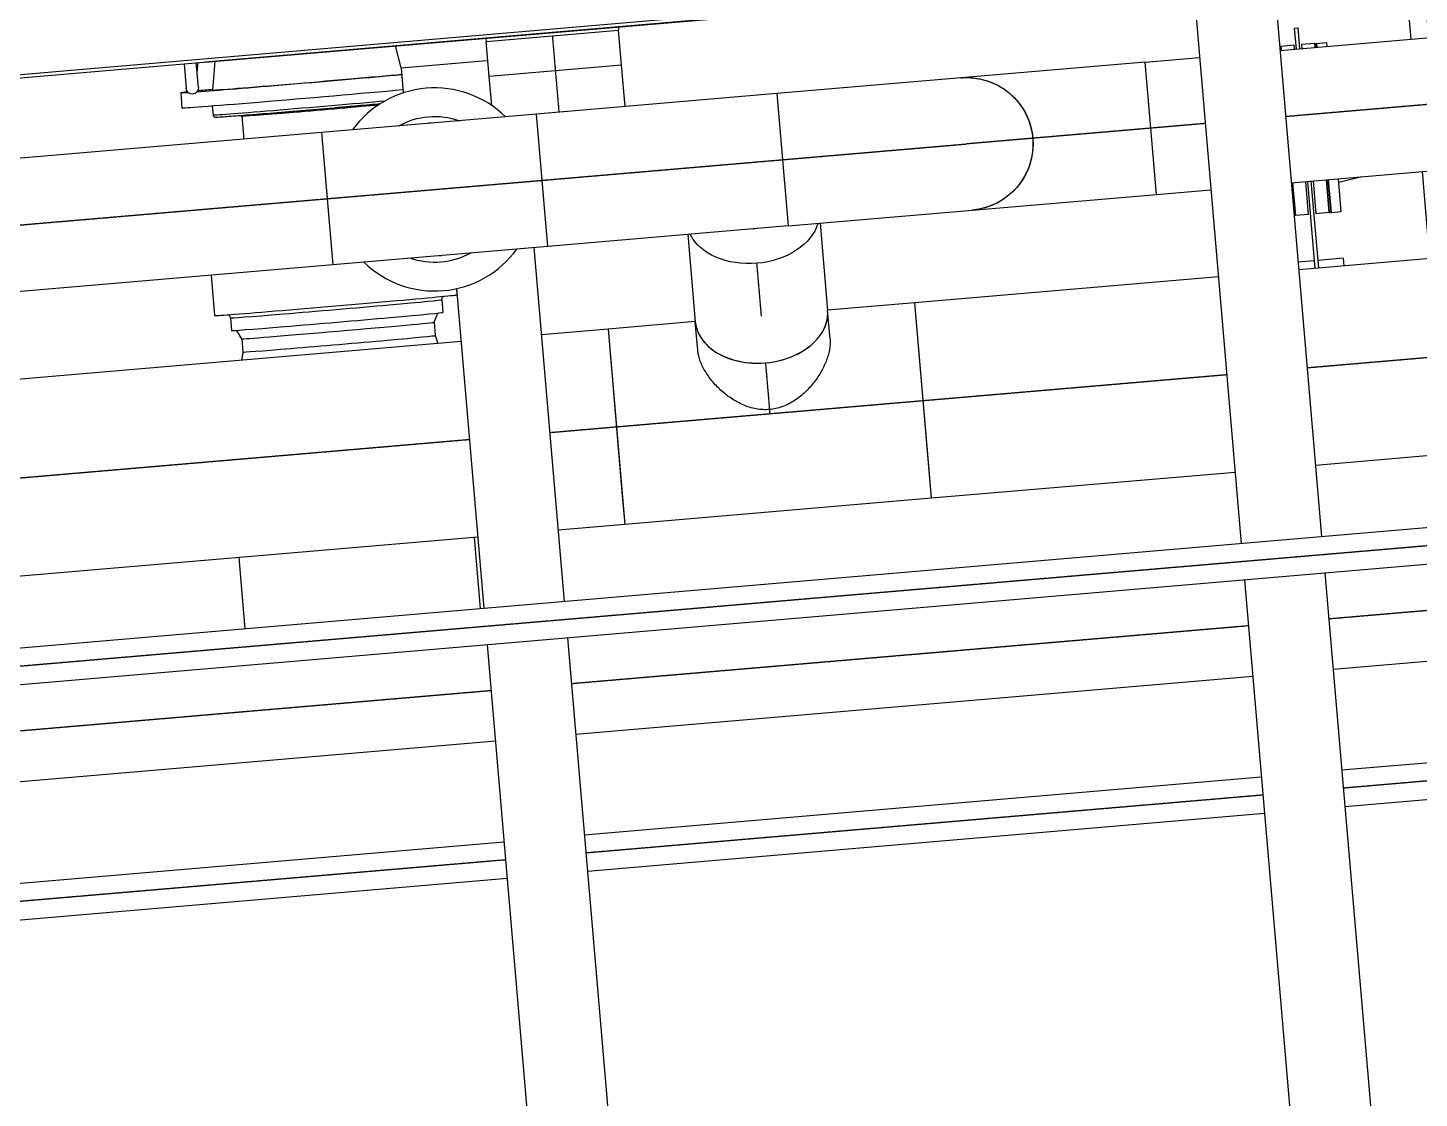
# Model space of a CAD drawing. Header units: millimetres. Extents: x 238021 to 250605, y -32596 to -9848.
# Drawn here: x 243410 to 245705, y -24639 to -22873 of the extents above; entities that cross this region are included whole.
import ezdxf

# ---------------------------------------------------------------- set-up
doc = ezdxf.new("R2010")
doc.units = ezdxf.units.MM
doc.header["$MEASUREMENT"] = 0
doc.linetypes.add('CENTER2', pattern=[1.125, 0.75, -0.125, 0.125, -0.125])
for name, color, linetype in [('Plan-150-DS-B4-404', 1, 'Continuous'), ('Plan-150-SL-B4-249', 85, 'Continuous'), ('Plan-300-CEN-D3-231', 70, 'Continuous'), ('Plan-300-FA-D4-234', 50, 'Continuous'), ('Plan-50-PES-D1-243', 4, 'Continuous'), ('Plan-CENTER', 1, 'CENTER2'), ('Plan-PR-STEL-EQIP_DUCTS_CHUTES', 85, 'Continuous'), ('Plan-RE', 5, 'Continuous'), ('Plan-S-BEAM', 12, 'Continuous')]:
    doc.layers.add(name, color=color, linetype=linetype)
doc.layers.add('Plan-PR-STEL-EQIP-PUMP_2_SEEPEX_BTVE70-24_100-18', color=7, linetype='Continuous', true_color=0x1111d0)
doc.layers.add('Plan-UCD756', color=7, linetype='Continuous', true_color=0xe7f0ff)

# ---------------------------------------------------------------- blocks, each defined once
blk = doc.blocks.new('*U336')
at = {"layer": 'Plan-PR-STEL-EQIP-PUMP_2_SEEPEX_BTVE70-24_100-18', "color": 0, "linetype": 'ByBlock', "lineweight": -2}
for p, q in [((243719.1, -22928.5), (243714.9, -22975.9)), ((243662.6, -22980.4), (243664.7, -23005.3)), ((243714.6, -23001.9), (243715.9, -23017)), ((243763.2, -23018.9), (243762.3, -23018.2)), ((243763.2, -23018.9), (243766.5, -23057)), ((243712.7, -23281.5), (243718.4, -23347.9)), ((244117.4, -23303.6), (244118.2, -23313.8)), ((244093.1, -23321.9), (244094.9, -23342.7)), ((243744.5, -23351.7), (243746.3, -23372.6)), ((244080.5, -23359), (244086.7, -23343.8)), ((244080.5, -23359), (244082.3, -23381)), ((243763.3, -23386.2), (243754.5, -23372.2)), ((244082.3, -23381), (244086.9, -23394.1)), ((243763.3, -23386.2), (243765.2, -23408.1)), ((243765.2, -23408.1), (243762.9, -23421.9)), ((244146.5, -23714), (244156.6, -23831.3)), ((243758.5, -23747.3), (243768.5, -23864.5))]:
    blk.add_line(p, q, dxfattribs=at)
for centre, major_axis, start_param, end_param in [((243886.7, -22961.2), (-224.1, -19.2), 0.496551, 2.246636), ((243886.7, -22961.2), (-171.8, -14.7), 6.282139, 8.808415), ((243886.7, -22961.2), (-224.1, -19.2), 5.961228, 6.614388), ((243888.8, -22986.1), (-224.1, -19.2), 6.283185, 8.529835), ((243886.7, -22961.2), (-224.1, -19.2), 5.584899, 5.777389), ((243890.2, -23002.1), (-174.3, -14.9), 6.283177, 8.536597), ((243890.6, -23007.2), (-128.3, -11), 0.0059, 2.465437), ((243890.7, -23008), (-127.5, -10.9), 0.005967, 2.454215), ((243918.3, -23330.8), (-199.9, -17.1), 6.283185, 9.424778), ((243918.8, -23336.8), (-174.3, -14.9), 6.283162, 9.424802), ((243920.6, -23357.7), (-174.3, -14.9), 6.283185, 9.424778), ((243921.9, -23372.6), (-158.6, -13.6), 0.003074, 3.138518), ((243923.8, -23394.5), (-158.6, -13.6), 6.283185, 9.424778)]:
    blk.add_ellipse(centre, major_axis=major_axis, ratio=0.005969, start_param=start_param, end_param=end_param, dxfattribs=at)
for points, knots in [([(243715.9, -23017), (243715.9, -23017.4), (243716, -23017.8), (243716.3, -23018.6), (243716.6, -23018.9), (243717, -23019.5), (243717.3, -23019.7), (243717.8, -23020.1), (243718, -23020.2), (243718.4, -23020.4), (243718.5, -23020.4), (243718.9, -23020.5), (243719, -23020.5), (243719.3, -23020.6), (243719.5, -23020.6), (243720.1, -23020.7), (243720.3, -23020.7), (243722.2, -23020.6), (243725.5, -23020.4), (243737, -23019.6), (243746.2, -23018.9), (243769, -23017.2), (243782.7, -23016.1), (243813.2, -23013.6), (243830, -23012.2), (243865.2, -23009.2), (243883.6, -23007.7), (243919.8, -23004.6), (243937.8, -23003), (243968, -23000.3), (243980.7, -22999.2), (243992.3, -22998.2)], [4.71238, 4.71238, 4.71238, 4.71238, 4.714352, 4.714352, 4.716517, 4.716517, 4.719231, 4.719231, 4.722591, 4.722591, 4.726699, 4.726699, 4.732867, 4.732867, 4.745988, 4.745988, 4.800784, 4.800784, 5.065658, 5.065658, 5.387694, 5.387694, 5.707988, 5.707988, 6.028086, 6.028086, 6.348138, 6.348138, 6.668183, 6.668183, 6.922648, 6.922648, 6.922648, 6.922648]), ([(244096.2, -23316.2), (244096, -23316.3), (244095.7, -23316.4), (244095.1, -23316.9), (244094.7, -23317.3), (244093.9, -23318.3), (244093.5, -23319), (244093.2, -23320.5), (244093.1, -23321.2), (244093.1, -23321.9)], [7.84078272, 7.84078272, 7.84078272, 7.84078272, 7.8448028, 7.8448028, 7.84875798, 7.84875798, 7.85188002, 7.85188002, 7.85400543, 7.85400543, 7.85400543, 7.85400543]), ([(243744.5, -23351.7), (243744.5, -23351.1), (243744.3, -23350.5), (243743.8, -23349.3), (243743.5, -23348.8), (243742.8, -23348), (243742.4, -23347.7), (243741.7, -23347.1), (243741.4, -23346.9), (243740.9, -23346.7), (243740.7, -23346.6), (243740.6, -23346.6)], [4.71236518, 4.71236518, 4.71236518, 4.71236518, 4.71430614, 4.71430614, 4.71643782, 4.71643782, 4.71916243, 4.71916243, 4.72272338, 4.72272338, 4.7255879, 4.7255879, 4.7255879, 4.7255879])]:
    blk.add_open_spline(points, degree=3, knots=knots, dxfattribs=at)
blk.add_open_spline([(243762.3, -23018.2), (243762.1, -23018), (243761.9, -23017.8), (243761.7, -23017.7)], degree=3, dxfattribs=at)
blk = doc.blocks.new('*U369')
at = {"layer": 'Plan-UCD756', "color": 0, "linetype": 'ByBlock', "lineweight": -2}
for p, q in [((245552.6, -22771.5), (243702.2, -22929.9)), ((243702.2, -22929.9), (245552.6, -22771.5)), ((244776.6, -22832.8), (240797.2, -23173.5)), ((240797.6, -23178.2), (244777, -22837.5)), ((243702.2, -22929.9), (243702.2, -22929.5)), ((243702.2, -22929.5), (243702.2, -22929.9))]:
    blk.add_line(p, q, dxfattribs=at)
blk = doc.blocks.new('*U370')
at = {"layer": 'Plan-CENTER'}
for p, q in [((245696.5, -22597.3), (245577.1, -21203.4)), ((245721.5, -22889.6), (245707.9, -22730.8)), ((245752.5, -23251.5), (245740.2, -23107.9)), ((245789.8, -23687.5), (245780.1, -23574.2)), ((245820.8, -24049.6), (245813.7, -23966.4))]:
    blk.add_line(p, q, dxfattribs=at)
at = {"layer": 'Plan-RE', "color": 0, "linetype": 'ByBlock', "lineweight": -2}
for p, q in [((245607.2, -21200.8), (245726.5, -22594.7)), ((245547.1, -21206), (245666.4, -22599.9)), ((245677.9, -22733.4), (245691.4, -22892.2)), ((245738, -22728.2), (245751.6, -22887)), ((245770.2, -23105.3), (245782.5, -23248.9)), ((245710.1, -23110.4), (245722.4, -23254.1)), ((245750.1, -23576.7), (245760.1, -23694)), ((245810.2, -23571.6), (245820.2, -23688.9)), ((245779.3, -23918.1), (245790.8, -24052.2)), ((245839.6, -23915.4), (245850.9, -24047.1))]:
    blk.add_line(p, q, dxfattribs=at)
blk = doc.blocks.new('*U371')
at = {"layer": 'Plan-PR-STEL-EQIP_DUCTS_CHUTES', "color": 0, "linetype": 'ByBlock', "lineweight": -2}
for p, q in [((244166.4, -22895.8), (244384.7, -22877.1)), ((244384.3, -22871.5), (244384.7, -22877.1)), ((244166, -22890.2), (244166.4, -22895.8))]:
    blk.add_line(p, q, dxfattribs=at)
blk = doc.blocks.new('*U378')
at = {"layer": 'Plan-150-DS-B4-404', "color": 0, "linetype": 'ByBlock', "lineweight": -2}
for p, q in [((243668.3, -22932.4), (243671.8, -22973.5)), ((243691.7, -22971.7), (243688.2, -22930.7)), ((243689.6, -22946.8), (243691.5, -22930.5))]:
    blk.add_line(p, q, dxfattribs=at)
at = {"layer": 'Plan-150-DS-B4-404', "color": 0, "linetype": 'ByBlock', "lineweight": -2, "extrusion": (0, 0, -1)}
blk.add_arc((-243681.8, -22972.6), 10, 175.1064, 355.1064, dxfattribs=at)
blk = doc.blocks.new('*U382')
at = {"layer": 'Plan-S-BEAM', "color": 0, "linetype": 'ByBlock', "lineweight": -2}
for p, q in [((244245.3, -23235.9), (244295.3, -23819.4)), ((244117.6, -23303.5), (244162.8, -23830.8)), ((244300.4, -23879.5), (244568.6, -27008.9)), ((244167.9, -23890.9), (244436.1, -27020.2)), ((244568.6, -27008.9), (244436.1, -27020.2))]:
    blk.add_line(p, q, dxfattribs=at)
blk = doc.blocks.new('*U383')
at = {"layer": 'Plan-150-DS-B4-404', "color": 0, "linetype": 'ByBlock', "lineweight": -2}
for q in [(244016.9, -22903), (244167.1, -22927)]:
    blk.add_line((244026, -22939.1), q, dxfattribs=at)
blk = doc.blocks.new('*U384')
at = {"layer": 'Plan-S-BEAM', "color": 0, "linetype": 'ByBlock', "lineweight": -2}
for p, q in [((245464.4, -22779.1), (245544.4, -23712.5)), ((245331.9, -22790.4), (245411.9, -23723.8)), ((245549.5, -23772.6), (245817.5, -26899.6)), ((245417, -23783.9), (245685, -26910.9)), ((245817.5, -26899.6), (245685, -26910.9))]:
    blk.add_line(p, q, dxfattribs=at)
blk = doc.blocks.new('*U385')
at = {"layer": 'Plan-300-CEN-D3-231', "color": 0, "linetype": 'ByBlock', "lineweight": -2}
for p, q in [((244389.7, -22935.1), (244384.7, -22877.1)), ((244171.4, -22953.8), (244166.4, -22895.8)), ((244280.5, -22944.4), (244171.4, -22953.8)), ((244389.7, -22935.1), (244280.5, -22944.4))]:
    blk.add_line(p, q, dxfattribs=at)
at = {"layer": 'Plan-CENTER'}
blk.add_line((244275.6, -22886.5), (244280.5, -22944.4), dxfattribs=at)
blk = doc.blocks.new('*U386')
at = {"layer": 'Plan-150-DS-B4-404', "color": 0, "linetype": 'ByBlock', "lineweight": -2}
blk.add_line((244026, -22939.1), (244029.6, -22980.7), dxfattribs=at)
blk = doc.blocks.new('*U388')
at = {"layer": 'Plan-300-CEN-D3-231', "color": 0, "linetype": 'ByBlock', "lineweight": -2}
for p, q in [((244389.7, -22935.1), (244171.4, -22953.8)), ((244395.5, -23003.1), (244389.7, -22935.1)), ((244175.5, -23001.3), (244171.4, -22953.8))]:
    blk.add_line(p, q, dxfattribs=at)
at = {"layer": 'Plan-CENTER'}
blk.add_line((244280.5, -22944.4), (244286.4, -23012.5), dxfattribs=at)
blk = doc.blocks.new('*U391')
at = {"layer": 'Plan-300-FA-D4-234', "color": 0, "linetype": 'ByBlock', "lineweight": -2}
for radius, start, end in [(167.5, 45.7341, 144.0532), (109.5, 94.0281, 95.7592), (167.5, 225.7341, 324.0532), (109.5, 274.0281, 275.7592)]:
    blk.add_arc((244081.5, -23139.9), radius, start, end, dxfattribs=at)
at = {"layer": 'Plan-300-FA-D4-234', "color": 0, "linetype": 'ByBlock', "lineweight": -2, "extrusion": (0, 0, -1)}
blk.add_arc((-244081.5, -23139.9), 120.5, 60.4773, 109.7354, dxfattribs=at)
at = {"layer": 'Plan-300-FA-D4-234', "color": 0, "linetype": 'ByBlock', "lineweight": -2, "extrusion": (0, 2.61863e-32, -1)}
blk.add_arc((-244081.5, -23139.9), 120.5, 240.4773, 289.7354, dxfattribs=at)
blk = doc.blocks.new('*U395')
at = {"layer": 'Plan-150-DS-B4-404', "color": 0, "linetype": 'ByBlock', "lineweight": -2}
for p, q in [((245499.7, -22873.9), (245505.7, -22873.4)), ((245502.7, -22908.3), (245499.7, -22873.9)), ((245508.7, -22907.8), (245505.7, -22873.4)), ((245499.1, -22902), (245477.2, -22903.9)), ((245499.7, -22908.6), (245499.1, -22902)), ((245533, -22899.1), (245511.1, -22901)), ((245511.1, -22901), (245511.6, -22907.6)), ((245533.6, -22905.7), (245533, -22899.1)), ((245477.2, -22903.9), (245477.8, -22910.5)), ((245496.5, -23128.7), (245501.1, -23182.9)), ((245523, -23181), (245518.4, -23126.9)), ((245533.7, -23270.2), (245521.4, -23126.6)), ((245539.6, -23269.7), (245527.3, -23126.1)), ((245530.3, -23125.8), (245535, -23180)), ((245556.9, -23178.1), (245552.3, -23124)), ((245523, -23181), (245501.1, -23182.9)), ((245556.9, -23178.1), (245535, -23180)), ((245532.6, -23257.5), (245505.6, -23259.8)), ((245579.9, -23253.4), (245538.6, -23257)), ((245579.9, -23253.4), (245581, -23266.2))]:
    blk.add_line(p, q, dxfattribs=at)
blk = doc.blocks.new('*U398')
at = {"layer": 'Plan-150-DS-B4-404', "color": 0, "linetype": 'ByBlock', "lineweight": -2}
for p, q in [((245477.2, -22903.9), (245475.1, -22904.1)), ((245477.8, -22910.5), (245477.2, -22903.9)), ((245501.1, -23182.9), (245496.5, -23128.7)), ((245501.1, -23182.9), (245499, -23183.1))]:
    blk.add_line(p, q, dxfattribs=at)
blk = doc.blocks.new('*U399')
at = {"layer": 'Plan-150-DS-B4-404', "color": 0, "linetype": 'ByBlock', "lineweight": -2}
for p, q in [((245533, -22899.1), (245536, -22898.9)), ((245533, -22899.1), (245533.6, -22905.7)), ((245536.6, -22905.4), (245536, -22898.9)), ((245552.3, -23124), (245556.9, -23178.1)), ((245559.9, -23177.9), (245555.2, -23123.7)), ((245556.9, -23178.1), (245559.9, -23177.9))]:
    blk.add_line(p, q, dxfattribs=at)
blk = doc.blocks.new('*U400')
at = {"layer": 'Plan-150-DS-B4-404', "color": 0, "linetype": 'ByBlock', "lineweight": -2}
for p, q in [((245536, -22898.9), (245552.9, -22897.4)), ((245536, -22898.9), (245536.6, -22905.4)), ((245553.5, -22904), (245552.9, -22897.4)), ((245555.2, -23123.7), (245559.9, -23177.9)), ((245576.8, -23176.4), (245572.2, -23122.2)), ((245610.9, -23118.9), (245572.7, -23128.6)), ((245559.9, -23177.9), (245576.8, -23176.4))]:
    blk.add_line(p, q, dxfattribs=at)
blk = doc.blocks.new('*U407')
at = {"layer": 'Plan-300-FA-D4-234', "color": 0, "linetype": 'ByBlock', "lineweight": -2}
for p, q in [((243895, -23046), (241544.1, -23247.2)), ((243895, -23046), (243904.3, -23155.1)), ((243904.3, -23155.1), (243913.7, -23264.2)), ((243913.7, -23264.2), (241562.8, -23465.5))]:
    blk.add_line(p, q, dxfattribs=at)
at = {"layer": 'Plan-CENTER'}
blk.add_line((241553.4, -23356.4), (243904.3, -23155.1), dxfattribs=at)
blk = doc.blocks.new('*U408')
at = {"layer": 'Plan-300-FA-D4-234', "color": 0, "linetype": 'ByBlock', "lineweight": -2}
for p, q in [((244249.3, -23015.6), (243895, -23046)), ((244268, -23233.9), (244249.3, -23015.6)), ((243895, -23046), (243913.7, -23264.2)), ((244268, -23233.9), (243913.7, -23264.2))]:
    blk.add_line(p, q, dxfattribs=at)
at = {"layer": 'Plan-CENTER'}
blk.add_line((243904.3, -23155.1), (244258.6, -23124.8), dxfattribs=at)
blk = doc.blocks.new('*U409')
at = {"layer": 'Plan-300-FA-D4-234', "color": 0, "linetype": 'ByBlock', "lineweight": -2}
for p, q in [((244645.9, -22981.7), (244249.3, -23015.6)), ((244645.9, -22981.7), (244655.2, -23090.8)), ((244258.6, -23124.8), (244249.3, -23015.6)), ((244655.2, -23090.8), (244664.6, -23200)), ((244268, -23233.9), (244258.6, -23124.8)), ((244664.6, -23200), (244268, -23233.9))]:
    blk.add_line(p, q, dxfattribs=at)
at = {"layer": 'Plan-CENTER'}
blk.add_line((244258.6, -23124.8), (244655.2, -23090.8), dxfattribs=at)
blk = doc.blocks.new('*U410')
at = {"layer": 'Plan-300-FA-D4-234', "color": 0, "linetype": 'ByBlock', "lineweight": -2}
for p, q in [((244949.6, -22955.7), (244645.9, -22981.7)), ((244645.9, -22981.7), (244664.6, -23200)), ((244664.6, -23200), (244968.3, -23174))]:
    blk.add_line(p, q, dxfattribs=at)
at = {"layer": 'Plan-300-FA-D4-234', "color": 0, "linetype": 'ByBlock', "lineweight": -2, "extrusion": (0, 0, -1)}
blk.add_arc((-244958.9, -23064.8), 109.5, 85.1064, 265.1064, dxfattribs=at)
at = {"layer": 'Plan-CENTER'}
blk.add_line((244655.2, -23090.8), (244958.9, -23064.8), dxfattribs=at)
blk = doc.blocks.new('*U411')
at = {"layer": 'Plan-300-CEN-D3-231', "color": 0, "linetype": 'ByBlock', "lineweight": -2}
blk.add_line((244608.8, -23204.7), (244607.4, -23204.8), dxfattribs=at)
blk.add_ellipse((244598, -23095.7), major_axis=(-9.4, 109.1), ratio=0.999988, start_param=3.137059, end_param=3.141593, dxfattribs=at)
blk = doc.blocks.new('*U412')
at = {"layer": 'Plan-300-FA-D4-234', "color": 0, "linetype": 'ByBlock', "lineweight": -2}
for p, q in [((245253.3, -22929.7), (244949.6, -22955.7)), ((245262.6, -23038.8), (245253.3, -22929.7)), ((245271.9, -23148), (245262.6, -23038.8)), ((244968.3, -23174), (245271.9, -23148))]:
    blk.add_line(p, q, dxfattribs=at)
at = {"layer": 'Plan-CENTER'}
blk.add_line((245262.6, -23038.8), (244958.9, -23064.8), dxfattribs=at)
blk = doc.blocks.new('*U413')
at = {"layer": 'Plan-300-FA-D4-234', "color": 0, "linetype": 'ByBlock', "lineweight": -2, "extrusion": (0, 0, -1)}
blk.add_arc((-244958.9, -23064.8), 109.5, 85.1064, 90, dxfattribs=at)
at = {"layer": 'Plan-300-FA-D4-234', "color": 0, "linetype": 'ByBlock', "lineweight": -2, "extrusion": (0, 1.47492e-29, -1)}
blk.add_arc((-244958.9, -23064.8), 109.5, 90, 265.1064, dxfattribs=at)
blk = doc.blocks.new('*U414')
at = {"layer": 'Plan-300-FA-D4-234', "color": 0, "linetype": 'ByBlock', "lineweight": -2}
for p, q in [((246696.2, -22806.1), (247290.9, -22755.2)), ((247290.9, -22755.2), (247300.2, -22864.4)), ((245475.7, -22910.6), (246505.9, -22822.4)), ((246566, -22817.3), (246580.6, -22816)), ((247300.2, -22864.4), (247309.6, -22973.5)), ((245253.3, -22929.7), (245343.2, -22922)), ((245262.6, -23038.8), (245253.3, -22929.7)), ((246714.9, -23024.4), (247309.6, -22973.5)), ((245271.9, -23148), (245262.6, -23038.8)), ((246584.7, -23035.6), (246599.3, -23034.3)), ((245494.4, -23128.9), (246524.5, -23040.7)), ((245271.9, -23148), (245361.9, -23140.3))]:
    blk.add_line(p, q, dxfattribs=at)
at = {"layer": 'Plan-CENTER'}
for p, q in [((247300.2, -22864.4), (246705.5, -22915.3)), ((246589.9, -22925.2), (246575.3, -22926.4)), ((246515.2, -22931.6), (245485, -23019.8)), ((245352.5, -23031.1), (245262.6, -23038.8))]:
    blk.add_line(p, q, dxfattribs=at)
blk = doc.blocks.new('*U419')
at = {"layer": 'Plan-300-CEN-D3-231', "color": 0, "linetype": 'ByBlock', "lineweight": -2, "extrusion": (0, 0, -1)}
for start_param, end_param in [(0.264695, 1.570796), (1.570796, 2.876898)]:
    blk.add_ellipse((244606.4, -23184.6), major_axis=(109.1, 9.3), ratio=0.707107, start_param=start_param, end_param=end_param, dxfattribs=at)
blk = doc.blocks.new('*U421')
at = {"layer": 'Plan-300-CEN-D3-231', "color": 0, "linetype": 'ByBlock', "lineweight": -2}
for p, q in [((244717.3, -23195.4), (244729.6, -23339.4)), ((244499, -23214.1), (244511.3, -23358.1))]:
    blk.add_line(p, q, dxfattribs=at)
at = {"layer": 'Plan-300-CEN-D3-231', "color": 0, "linetype": 'ByBlock', "lineweight": -2, "extrusion": (0, 0, -1)}
for start_param, end_param in [(0.264695, 1.570796), (1.570796, 2.876898)]:
    blk.add_ellipse((244606.4, -23184.6), major_axis=(109.1, 9.3), ratio=0.707107, start_param=start_param, end_param=end_param, dxfattribs=at)
at = {"layer": 'Plan-300-CEN-D3-231', "color": 0, "linetype": 'ByBlock', "lineweight": -2}
for start_param, end_param in [(0, 1.570796), (1.570796, 3.141593)]:
    blk.add_ellipse((244620.5, -23348.7), major_axis=(-109.1, -9.3), ratio=0.707107, start_param=start_param, end_param=end_param, dxfattribs=at)
at = {"layer": 'Plan-CENTER'}
blk.add_line((244620.5, -23348.7), (244613, -23261.8), dxfattribs=at)
blk = doc.blocks.new('*U429')
at = {"layer": 'Plan-300-CEN-D3-231', "color": 0, "linetype": 'ByBlock', "lineweight": -2}
for p, q in [((244873.5, -23326.8), (244729.6, -23339.1)), ((244897.1, -23602.2), (244873.5, -23326.8)), ((244511.3, -23357.8), (244367.4, -23370.1)), ((244515.3, -23405), (244511.3, -23358.1)), ((244733.6, -23386.3), (244729.6, -23339.4)), ((244367.4, -23370.1), (244390.9, -23645.5)), ((244901.1, -23649.4), (244897.1, -23602.2)), ((244390.9, -23645.5), (244395, -23692.8)), ((244901.1, -23649.4), (244395, -23692.8))]:
    blk.add_line(p, q, dxfattribs=at)
blk.add_ellipse((244620.5, -23348.7), major_axis=(-109.1, -9.3), ratio=0.707107, start_param=0, end_param=3.141593, dxfattribs=at)
blk.add_open_spline([(244733.6, -23386.3), (244733.8, -23388.8), (244733.9, -23391.5), (244733.6, -23397), (244733.3, -23399.8), (244732.4, -23405.7), (244731.7, -23408.7), (244730.1, -23414.9), (244729.1, -23418), (244726.8, -23424.2), (244725.5, -23427.4), (244722.5, -23433.7), (244720.9, -23436.8), (244717.5, -23443), (244715.6, -23446), (244711.7, -23451.9), (244709.6, -23454.8), (244705.4, -23460.3), (244703.1, -23463.1), (244698.2, -23468.6), (244695.6, -23471.3), (244690.2, -23476.5), (244687.3, -23479), (244681.4, -23483.7), (244678.3, -23485.9), (244672, -23490.1), (244668.7, -23492), (244662, -23495.4), (244658.5, -23496.9), (244651.6, -23499.4), (244648, -23500.5), (244640.9, -23502.1), (244637.3, -23502.6), (244630.1, -23503.2), (244626.4, -23503.3), (244619.1, -23502.9), (244615.4, -23502.5), (244608.1, -23501.2), (244604.5, -23500.3), (244597.3, -23498.1), (244593.7, -23496.8), (244586.8, -23493.8), (244583.4, -23492.1), (244576.7, -23488.4), (244573.5, -23486.5), (244567.3, -23482.3), (244564.3, -23480.1), (244558.5, -23475.5), (244555.8, -23473.1), (244550.6, -23468.4), (244548.1, -23465.9), (244543.2, -23460.8), (244540.9, -23458.1), (244536.4, -23452.6), (244534.3, -23449.8), (244530.4, -23444.1), (244528.5, -23441.2), (244525.2, -23435.4), (244523.7, -23432.5), (244521, -23426.8), (244519.8, -23423.9), (244517.9, -23418.3), (244517.1, -23415.5), (244516, -23410.1), (244515.6, -23407.5), (244515.3, -23405)], degree=3, knots=[172.189168, 172.189168, 172.189168, 172.189168, 182.886682, 182.886682, 193.584195, 193.584195, 204.281709, 204.281709, 214.979223, 214.979223, 225.676737, 225.676737, 236.37425, 236.37425, 247.071764, 247.071764, 257.769278, 257.769278, 268.59541, 268.59541, 279.421542, 279.421542, 290.247675, 290.247675, 301.073807, 301.073807, 311.899939, 311.899939, 322.726071, 322.726071, 333.552203, 333.552203, 344.378336, 344.378336, 355.204468, 355.204468, 366.0306, 366.0306, 376.856732, 376.856732, 387.682864, 387.682864, 398.508997, 398.508997, 409.335129, 409.335129, 420.161261, 420.161261, 430.987393, 430.987393, 441.684907, 441.684907, 452.382421, 452.382421, 463.079935, 463.079935, 473.777448, 473.777448, 484.474962, 484.474962, 495.172476, 495.172476, 505.86999, 505.86999, 516.567503, 516.567503, 516.567503, 516.567503], dxfattribs=at)
at = {"layer": 'Plan-CENTER'}
for p, q in [((244627.1, -23425.9), (244634.2, -23509.8)), ((244381.2, -23531.4), (244887.3, -23488.1))]:
    blk.add_line(p, q, dxfattribs=at)
blk = doc.blocks.new('*U433')
at = {"layer": 'Plan-300-CEN-D3-231', "color": 0, "linetype": 'ByBlock', "lineweight": -2}
for p, q in [((246536.8, -23184.3), (245506.7, -23272.5)), ((245374.2, -23283.9), (244873.5, -23326.8)), ((244887.3, -23488.1), (244873.5, -23326.8)), ((244901.1, -23649.4), (244887.3, -23488.1)), ((246564.5, -23507), (245534.3, -23595.2)), ((245401.8, -23606.6), (244901.1, -23649.4))]:
    blk.add_line(p, q, dxfattribs=at)
at = {"layer": 'Plan-CENTER'}
for p, q in [((245520.5, -23433.9), (246550.7, -23345.7)), ((244887.3, -23488.1), (245388, -23445.2))]:
    blk.add_line(p, q, dxfattribs=at)
blk = doc.blocks.new('*U462')
at = {"layer": 'Plan-50-PES-D1-243', "color": 0, "linetype": 'ByBlock', "lineweight": -2}
for p, q in [((241006.4, -24101), (246547.6, -23626.6)), ((241011.6, -24161.1), (246552.8, -23686.7))]:
    blk.add_line(p, q, dxfattribs=at)
at = {"layer": 'Plan-CENTER'}
blk.add_line((246550.2, -23656.6), (241009, -24131.1), dxfattribs=at)
blk = doc.blocks.new('*U465')
at = {"layer": 'Plan-150-SL-B4-249', "color": 0, "linetype": 'ByBlock', "lineweight": -2}
for p, q in [((245750.2, -23915.8), (245563.2, -23931.8)), ((245430.7, -23943.2), (244314.1, -24038.8)), ((244181.6, -24050.1), (243065.1, -24145.7))]:
    blk.add_line(p, q, dxfattribs=at)
at = {"layer": 'Plan-CENTER'}
for p, q in [((245556, -23848), (245743, -23832)), ((244306.9, -23954.9), (245423.5, -23859.3)), ((243057.9, -24061.9), (244174.4, -23966.3))]:
    blk.add_line(p, q, dxfattribs=at)
blk = doc.blocks.new('*U481')
at = {"layer": 'Plan-CENTER'}
for p, q in [((245761.9, -24112), (245580, -24127.6)), ((245447.4, -24139), (244330.9, -24234.6)), ((244198.4, -24245.9), (243081.9, -24341.5))]:
    blk.add_line(p, q, dxfattribs=at)
at = {"layer": 'Plan-RE', "color": 0, "linetype": 'ByBlock', "lineweight": -2}
for p, q in [((245577.4, -24097.6), (245759.4, -24082)), ((244328.3, -24204.5), (245444.9, -24108.9)), ((245582.5, -24157.7), (245764.5, -24142.1)), ((244333.4, -24264.6), (245450, -24169)), ((243079.3, -24311.5), (244195.8, -24215.9)), ((243084.5, -24371.6), (244200.9, -24276))]:
    blk.add_line(p, q, dxfattribs=at)
blk = doc.blocks.new('*U432')
at = {"layer": 'Plan-300-CEN-D3-231', "color": 0, "linetype": 'ByBlock', "lineweight": -2}
for p, q in [((244367.4, -23370.1), (244257.6, -23379.5)), ((244367.4, -23370.1), (244381.2, -23531.4)), ((244125.1, -23390.8), (243008.6, -23486.4)), ((244381.2, -23531.4), (244395, -23692.8)), ((244395, -23692.8), (244285.3, -23702.2)), ((244152.7, -23713.5), (243036.3, -23809.1))]:
    blk.add_line(p, q, dxfattribs=at)
at = {"layer": 'Plan-CENTER'}
for p, q in [((244271.4, -23540.8), (244381.2, -23531.4)), ((243022.5, -23647.8), (244138.9, -23552.2))]:
    blk.add_line(p, q, dxfattribs=at)
blk = doc.blocks.new('*U703')
at = {"layer": 'Plan-300-CEN-D3-231'}
blk.add_blockref('*U432', (0, 0), dxfattribs=at)

msp = doc.modelspace()

# ---------------------------------------------------------------- block references
at = {"layer": 'Plan-150-DS-B4-404'}
for name in ['*U395', '*U399', '*U400', '*U383', '*U398', '*U378', '*U386']:
    msp.add_blockref(name, (0, 0), dxfattribs=at)
at = {"layer": 'Plan-150-SL-B4-249'}
msp.add_blockref('*U465', (0, 0), dxfattribs=at)
at = {"layer": 'Plan-300-CEN-D3-231'}
for name in ['*U385', '*U388', '*U433', '*U703', '*U421', '*U419', '*U411', '*U429']:
    msp.add_blockref(name, (0, 0), dxfattribs=at)
at = {"layer": 'Plan-300-FA-D4-234'}
for name in ['*U414', '*U412', '*U391', '*U410', '*U413', '*U409', '*U408', '*U407']:
    msp.add_blockref(name, (0, 0), dxfattribs=at)
at = {"layer": 'Plan-50-PES-D1-243'}
msp.add_blockref('*U462', (0, 0), dxfattribs=at)
at = {"layer": 'Plan-PR-STEL-EQIP-PUMP_2_SEEPEX_BTVE70-24_100-18'}
msp.add_blockref('*U336', (0, 0), dxfattribs=at)
at = {"layer": 'Plan-PR-STEL-EQIP_DUCTS_CHUTES'}
msp.add_blockref('*U371', (0, 0), dxfattribs=at)
at = {"layer": 'Plan-RE'}
for name in ['*U370', '*U481']:
    msp.add_blockref(name, (0, 0), dxfattribs=at)
at = {"layer": 'Plan-S-BEAM'}
for name in ['*U384', '*U382']:
    msp.add_blockref(name, (0, 0), dxfattribs=at)
at = {"layer": 'Plan-UCD756'}
msp.add_blockref('*U369', (0, 0), dxfattribs=at)

doc.saveas('drawing.dxf')
